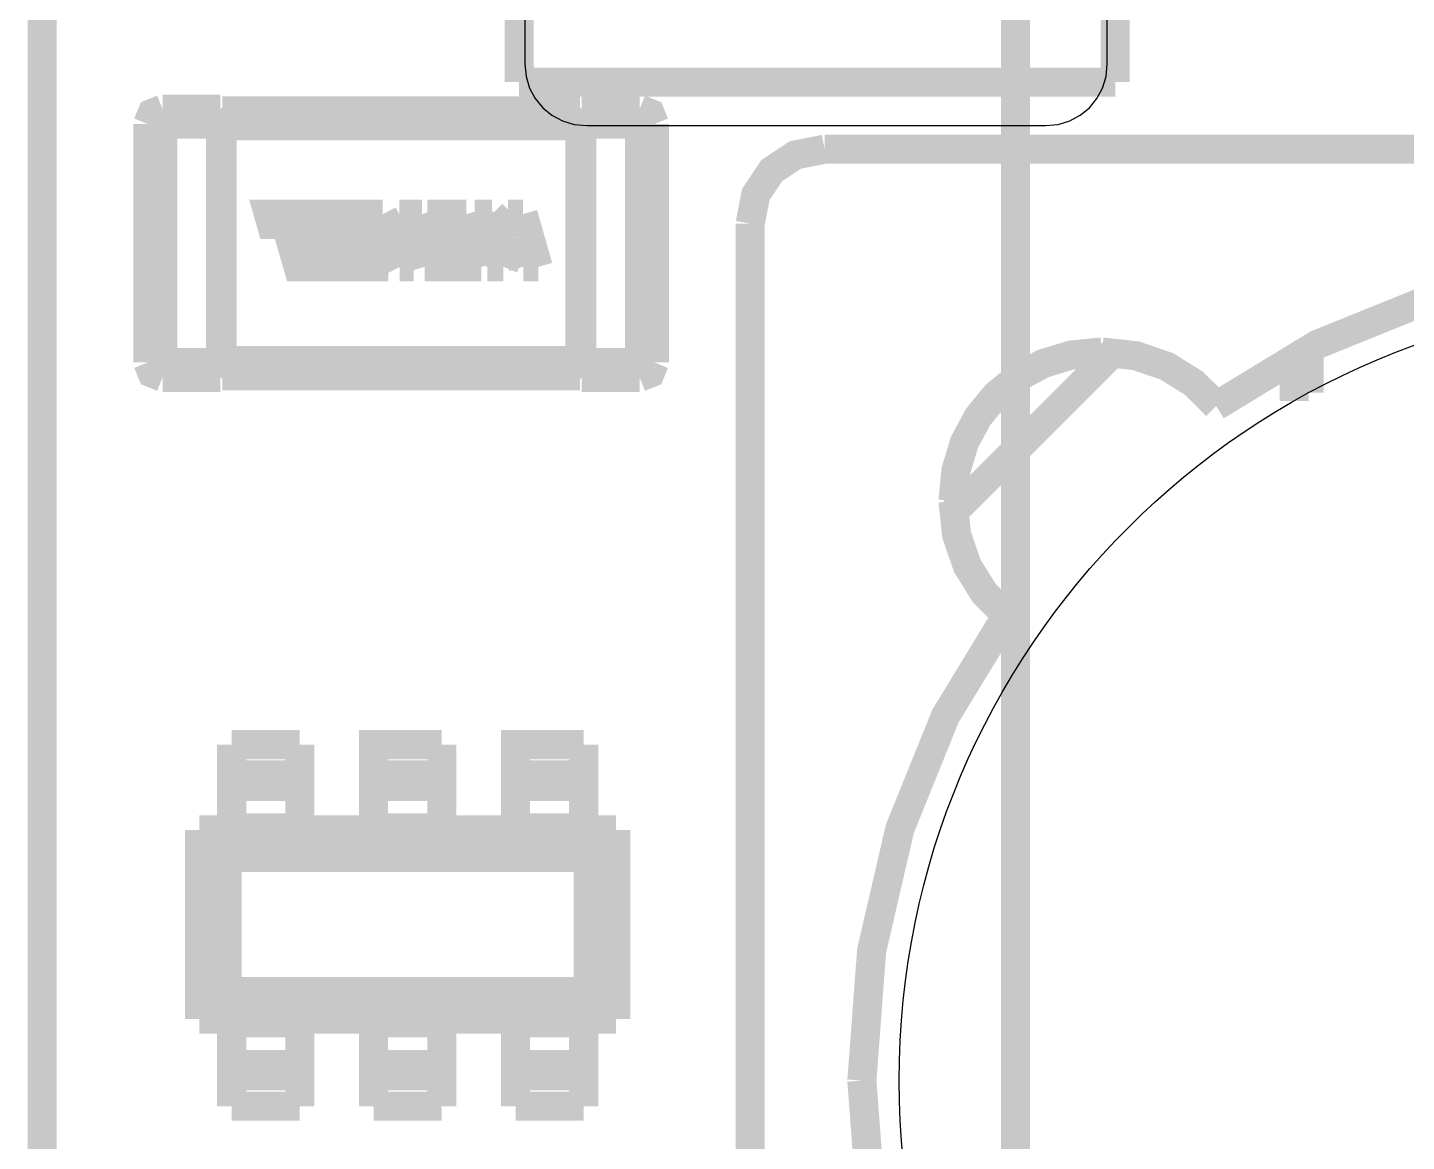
# Model space of a CAD drawing. Header units: inches. Extents: x -2.35 to 2.38, y -1.46 to 1.48.
# Drawn here: x -1.8309 to -1.4521, y 0.6355 to 0.9416 of the extents above; entities that cross this region are included whole.
import ezdxf

# ---------------------------------------------------------------- set-up
doc = ezdxf.new("R2010")
doc.units = ezdxf.units.IN
doc.layers.get('0').update_dxf_attribs({"linetype": 'CONTINUOUS'})

msp = doc.modelspace()

# ---------------------------------------------------------------- linework, layer by layer
at = {"const_width": 0.008}
for points in [[(-1.55948, 1.412472), (-1.55948, -1.343433)], [(-1.55948, 1.412472), (-1.55948, -1.343433)], [(-1.55948, 1.412472), (-1.55948, -1.343433)], [(-1.69585, 0.926575), (-1.69585, 1.172244)], [(-1.532071, 0.926575), (-1.532071, 1.172244), (-1.69585, 1.172244)], [(-1.69585, 0.926575), (-1.69585, 1.172244)], [(-1.532071, 0.926575), (-1.532071, 1.172244), (-1.69585, 1.172244)], [(-1.69585, 0.926575), (-1.69585, 1.172244)], [(-1.532071, 0.926575), (-1.532071, 1.172244), (-1.69585, 1.172244)], [(-1.826874, -0.289488), (-1.826874, 1.143583)], [(-1.826874, -0.289488), (-1.826874, 1.143583)], [(-1.826874, -0.289488), (-1.826874, 1.143583)], [(-1.532071, 0.926575), (-1.69585, 0.926575)], [(-1.532071, 0.926575), (-1.69585, 0.926575)], [(-1.532071, 0.926575), (-1.69585, 0.926575)], [(-1.793771, 0.91917), (-1.796682, 0.917986), (-1.797865, 0.915075)], [(-1.793771, 0.91917), (-1.796682, 0.917986), (-1.797865, 0.915075)], [(-1.793771, 0.91917), (-1.796682, 0.917986), (-1.797865, 0.915075)], [(-1.793771, 0.91917), (-1.777884, 0.91917)], [(-1.793771, 0.915075), (-1.793771, 0.91917)], [(-1.793771, 0.91917), (-1.777884, 0.91917)], [(-1.793771, 0.915075), (-1.793771, 0.91917)], [(-1.793771, 0.91917), (-1.777884, 0.91917)], [(-1.793771, 0.915075), (-1.793771, 0.91917)], [(-1.777884, 0.91917), (-1.777393, 0.918694)], [(-1.777884, 0.915075), (-1.777884, 0.91917)], [(-1.777884, 0.91917), (-1.777393, 0.918694)], [(-1.777884, 0.915075), (-1.777884, 0.91917)], [(-1.777884, 0.91917), (-1.777393, 0.918694)], [(-1.777884, 0.915075), (-1.777884, 0.91917)], [(-1.777392, 0.918982), (-1.777396, 0.916917)], [(-1.777392, 0.918982), (-1.777396, 0.916917)], [(-1.777392, 0.918982), (-1.777396, 0.916917)], [(-1.777392, 0.914853), (-1.777396, 0.916917)], [(-1.777392, 0.914853), (-1.777396, 0.916917)], [(-1.777392, 0.914853), (-1.777396, 0.916917)], [(-1.679124, 0.918719), (-1.777394, 0.918719)], [(-1.679124, 0.918719), (-1.777394, 0.918719)], [(-1.679124, 0.918719), (-1.777394, 0.918719)], [(-1.678634, 0.91917), (-1.679125, 0.918694)], [(-1.678634, 0.91917), (-1.679125, 0.918694)], [(-1.678634, 0.91917), (-1.679125, 0.918694)], [(-1.679125, 0.918683), (-1.679116, 0.916917)], [(-1.679125, 0.918683), (-1.679116, 0.916917)], [(-1.679125, 0.918683), (-1.679116, 0.916917)], [(-1.679125, 0.915152), (-1.679116, 0.916917)], [(-1.679125, 0.915152), (-1.679116, 0.916917)], [(-1.679125, 0.915152), (-1.679116, 0.916917)], [(-1.678634, 0.91917), (-1.662747, 0.91917)], [(-1.678634, 0.91917), (-1.678634, 0.915075)], [(-1.678634, 0.91917), (-1.662747, 0.91917)], [(-1.678634, 0.91917), (-1.678634, 0.915075)], [(-1.678634, 0.91917), (-1.662747, 0.91917)], [(-1.678634, 0.91917), (-1.678634, 0.915075)], [(-1.662747, 0.91917), (-1.659836, 0.917986), (-1.658653, 0.915075)], [(-1.662747, 0.91917), (-1.662747, 0.915075)], [(-1.662747, 0.91917), (-1.659836, 0.917986), (-1.658653, 0.915075)], [(-1.662747, 0.91917), (-1.662747, 0.915075)], [(-1.662747, 0.91917), (-1.659836, 0.917986), (-1.658653, 0.915075)], [(-1.662747, 0.91917), (-1.662747, 0.915075)], [(-1.797865, 0.849563), (-1.797865, 0.915075)], [(-1.797865, 0.915075), (-1.793771, 0.915075)], [(-1.797865, 0.849563), (-1.797865, 0.915075)], [(-1.797865, 0.915075), (-1.793771, 0.915075)], [(-1.797865, 0.849563), (-1.797865, 0.915075)], [(-1.797865, 0.915075), (-1.793771, 0.915075)], [(-1.777884, 0.915075), (-1.793771, 0.915075), (-1.793771, 0.849563)], [(-1.777884, 0.915075), (-1.793771, 0.915075), (-1.793771, 0.849563)], [(-1.777884, 0.915075), (-1.793771, 0.915075), (-1.793771, 0.849563)], [(-1.777393, 0.915075), (-1.777884, 0.915075)], [(-1.777884, 0.849563), (-1.777884, 0.915075)], [(-1.777393, 0.915075), (-1.777884, 0.915075)], [(-1.777884, 0.849563), (-1.777884, 0.915075)], [(-1.777393, 0.915075), (-1.777884, 0.915075)], [(-1.777884, 0.849563), (-1.777884, 0.915075)], [(-1.777393, 0.915075), (-1.777394, 0.914625)], [(-1.777393, 0.915075), (-1.777394, 0.914625)], [(-1.777393, 0.915075), (-1.777394, 0.914625)], [(-1.777394, 0.914625), (-1.777394, 0.914584)], [(-1.777394, 0.914625), (-1.777394, 0.914584)], [(-1.777394, 0.914625), (-1.777394, 0.914584)], [(-1.777394, 0.850055), (-1.777394, 0.914584)], [(-1.679124, 0.914584), (-1.777394, 0.914584)], [(-1.777394, 0.850055), (-1.777394, 0.914584)], [(-1.679124, 0.914584), (-1.777394, 0.914584)], [(-1.777394, 0.850055), (-1.777394, 0.914584)], [(-1.679124, 0.914584), (-1.777394, 0.914584)], [(-1.679124, 0.914625), (-1.679125, 0.915075)], [(-1.678634, 0.915075), (-1.679125, 0.915075)], [(-1.679124, 0.914625), (-1.679125, 0.915075)], [(-1.678634, 0.915075), (-1.679125, 0.915075)], [(-1.679124, 0.914625), (-1.679125, 0.915075)], [(-1.678634, 0.915075), (-1.679125, 0.915075)], [(-1.679124, 0.914584), (-1.679124, 0.914625)], [(-1.679124, 0.914584), (-1.679124, 0.914625)], [(-1.679124, 0.914584), (-1.679124, 0.914625)], [(-1.679124, 0.914584), (-1.679124, 0.850055)], [(-1.679124, 0.914584), (-1.679124, 0.850055)], [(-1.679124, 0.914584), (-1.679124, 0.850055)], [(-1.678634, 0.915075), (-1.678634, 0.849563)], [(-1.662747, 0.915075), (-1.678634, 0.915075)], [(-1.678634, 0.849563), (-1.662747, 0.849563), (-1.662747, 0.915075)], [(-1.678634, 0.915075), (-1.678634, 0.849563)], [(-1.662747, 0.915075), (-1.678634, 0.915075)], [(-1.678634, 0.849563), (-1.662747, 0.849563), (-1.662747, 0.915075)], [(-1.678634, 0.915075), (-1.678634, 0.849563)], [(-1.662747, 0.915075), (-1.678634, 0.915075)], [(-1.678634, 0.849563), (-1.662747, 0.849563), (-1.662747, 0.915075)], [(-1.662747, 0.915075), (-1.658653, 0.915075)], [(-1.662747, 0.915075), (-1.658653, 0.915075)], [(-1.662747, 0.915075), (-1.658653, 0.915075)], [(-1.658653, 0.915075), (-1.658653, 0.849563)], [(-1.658653, 0.915075), (-1.658653, 0.849563)], [(-1.658653, 0.915075), (-1.658653, 0.849563)], [(-1.611913, 0.90815), (-1.61997, 0.90657), (-1.626468, 0.902232), (-1.630806, 0.895734), (-1.632386, 0.887677)], [(-1.611913, 0.90815), (-1.61997, 0.90657), (-1.626468, 0.902232), (-1.630806, 0.895734), (-1.632386, 0.887677)], [(-1.611913, 0.90815), (-1.61997, 0.90657), (-1.626468, 0.902232), (-1.630806, 0.895734), (-1.632386, 0.887677)], [(-1.141047, 0.90815), (-1.611913, 0.90815)], [(-1.141047, 0.90815), (-1.611913, 0.90815)], [(-1.141047, 0.90815), (-1.611913, 0.90815)], [(-1.750181, 0.884862), (-1.749414, 0.882179), (-1.743185, 0.882179), (-1.742156, 0.878571), (-1.748989, 0.878571), (-1.748205, 0.875809), (-1.737237, 0.875809), (-1.741409, 0.890325), (-1.764713, 0.890325), (-1.763907, 0.887522), (-1.759936, 0.887522), (-1.756569, 0.875809), (-1.752434, 0.875809), (-1.755802, 0.887522), (-1.751389, 0.887543), (-1.744737, 0.887562), (-1.743951, 0.884862), (-1.750181, 0.884862)], [(-1.750181, 0.884862), (-1.749414, 0.882179), (-1.743185, 0.882179), (-1.742156, 0.878571), (-1.748989, 0.878571), (-1.748205, 0.875809), (-1.737237, 0.875809), (-1.741409, 0.890325), (-1.764713, 0.890325), (-1.763907, 0.887522), (-1.759936, 0.887522), (-1.756569, 0.875809), (-1.752434, 0.875809), (-1.755802, 0.887522), (-1.751389, 0.887543), (-1.744737, 0.887562), (-1.743951, 0.884862), (-1.750181, 0.884862)], [(-1.750181, 0.884862), (-1.749414, 0.882179), (-1.743185, 0.882179), (-1.742156, 0.878571), (-1.748989, 0.878571), (-1.748205, 0.875809), (-1.737237, 0.875809), (-1.741409, 0.890325), (-1.764713, 0.890325), (-1.763907, 0.887522), (-1.759936, 0.887522), (-1.756569, 0.875809), (-1.752434, 0.875809), (-1.755802, 0.887522), (-1.751389, 0.887543), (-1.744737, 0.887562), (-1.743951, 0.884862), (-1.750181, 0.884862)], [(-1.739664, 0.890325), (-1.735491, 0.875809)], [(-1.733294, 0.890325), (-1.739664, 0.890325)], [(-1.739664, 0.890325), (-1.735491, 0.875809)], [(-1.733294, 0.890325), (-1.739664, 0.890325)], [(-1.739664, 0.890325), (-1.735491, 0.875809)], [(-1.733294, 0.890325), (-1.739664, 0.890325)], [(-1.728019, 0.879955), (-1.733294, 0.890325)], [(-1.728019, 0.879955), (-1.733294, 0.890325)], [(-1.728019, 0.879955), (-1.733294, 0.890325)], [(-1.728708, 0.890325), (-1.728019, 0.879955)], [(-1.722526, 0.890325), (-1.728708, 0.890325)], [(-1.728708, 0.890325), (-1.728019, 0.879955)], [(-1.722526, 0.890325), (-1.728708, 0.890325)], [(-1.728708, 0.890325), (-1.728019, 0.879955)], [(-1.722526, 0.890325), (-1.728708, 0.890325)], [(-1.719148, 0.878571), (-1.722526, 0.890325)], [(-1.719148, 0.878571), (-1.722526, 0.890325)], [(-1.719148, 0.878571), (-1.722526, 0.890325)], [(-1.721078, 0.890325), (-1.720294, 0.887562)], [(-1.710354, 0.890325), (-1.721078, 0.890325)], [(-1.721078, 0.890325), (-1.720294, 0.887562)], [(-1.710354, 0.890325), (-1.721078, 0.890325)], [(-1.721078, 0.890325), (-1.720294, 0.887562)], [(-1.710354, 0.890325), (-1.721078, 0.890325)], [(-1.706181, 0.875809), (-1.710354, 0.890325)], [(-1.706181, 0.875809), (-1.710354, 0.890325)], [(-1.706181, 0.875809), (-1.710354, 0.890325)], [(-1.708067, 0.890325), (-1.701294, 0.883691)], [(-1.70329, 0.890325), (-1.708067, 0.890325)], [(-1.708067, 0.890325), (-1.701294, 0.883691)], [(-1.70329, 0.890325), (-1.708067, 0.890325)], [(-1.708067, 0.890325), (-1.701294, 0.883691)], [(-1.70329, 0.890325), (-1.708067, 0.890325)], [(-1.69712, 0.884135), (-1.70329, 0.890325)], [(-1.69712, 0.884135), (-1.70329, 0.890325)], [(-1.69712, 0.884135), (-1.70329, 0.890325)], [(-1.698895, 0.890325), (-1.69712, 0.884135)], [(-1.694761, 0.890325), (-1.698895, 0.890325)], [(-1.698895, 0.890325), (-1.69712, 0.884135)], [(-1.694761, 0.890325), (-1.698895, 0.890325)], [(-1.698895, 0.890325), (-1.69712, 0.884135)], [(-1.694761, 0.890325), (-1.698895, 0.890325)], [(-1.69059, 0.875809), (-1.694761, 0.890325)], [(-1.69059, 0.875809), (-1.694761, 0.890325)], [(-1.69059, 0.875809), (-1.694761, 0.890325)], [(-1.735531, 0.888795), (-1.728676, 0.875809)], [(-1.731802, 0.875809), (-1.735531, 0.888795)], [(-1.735531, 0.888795), (-1.728676, 0.875809)], [(-1.731802, 0.875809), (-1.735531, 0.888795)], [(-1.735531, 0.888795), (-1.728676, 0.875809)], [(-1.731802, 0.875809), (-1.735531, 0.888795)], [(-1.72553, 0.888733), (-1.721819, 0.875809)], [(-1.724806, 0.875809), (-1.72553, 0.888733)], [(-1.72553, 0.888733), (-1.721819, 0.875809)], [(-1.724806, 0.875809), (-1.72553, 0.888733)], [(-1.72553, 0.888733), (-1.721819, 0.875809)], [(-1.724806, 0.875809), (-1.72553, 0.888733)], [(-1.720294, 0.887562), (-1.71368, 0.887562)], [(-1.720294, 0.887562), (-1.71368, 0.887562)], [(-1.720294, 0.887562), (-1.71368, 0.887562)], [(-1.71368, 0.887562), (-1.712894, 0.884862)], [(-1.71368, 0.887562), (-1.712894, 0.884862)], [(-1.71368, 0.887562), (-1.712894, 0.884862)], [(-1.632386, 0.887677), (-1.632386, 0.416811)], [(-1.632386, 0.887677), (-1.632386, 0.416811)], [(-1.632386, 0.887677), (-1.632386, 0.416811)], [(-1.719125, 0.884862), (-1.718358, 0.882179)], [(-1.712894, 0.884862), (-1.719125, 0.884862)], [(-1.719125, 0.884862), (-1.718358, 0.882179)], [(-1.712894, 0.884862), (-1.719125, 0.884862)], [(-1.719125, 0.884862), (-1.718358, 0.882179)], [(-1.712894, 0.884862), (-1.719125, 0.884862)], [(-1.701294, 0.883691), (-1.704561, 0.875809)], [(-1.701294, 0.883691), (-1.704561, 0.875809)], [(-1.701294, 0.883691), (-1.704561, 0.875809)], [(-1.700144, 0.875809), (-1.69698, 0.883691)], [(-1.700144, 0.875809), (-1.69698, 0.883691)], [(-1.700144, 0.875809), (-1.69698, 0.883691)], [(-1.69698, 0.883691), (-1.694721, 0.875809)], [(-1.69698, 0.883691), (-1.694721, 0.875809)], [(-1.69698, 0.883691), (-1.694721, 0.875809)], [(-1.718358, 0.882179), (-1.712128, 0.882179)], [(-1.718358, 0.882179), (-1.712128, 0.882179)], [(-1.718358, 0.882179), (-1.712128, 0.882179)], [(-1.712128, 0.882179), (-1.7111, 0.878571)], [(-1.712128, 0.882179), (-1.7111, 0.878571)], [(-1.712128, 0.882179), (-1.7111, 0.878571)], [(-1.735491, 0.875809), (-1.731802, 0.875809)], [(-1.735491, 0.875809), (-1.731802, 0.875809)], [(-1.735491, 0.875809), (-1.731802, 0.875809)], [(-1.728676, 0.875809), (-1.724806, 0.875809)], [(-1.728676, 0.875809), (-1.724806, 0.875809)], [(-1.728676, 0.875809), (-1.724806, 0.875809)], [(-1.721819, 0.875809), (-1.706181, 0.875809)], [(-1.721819, 0.875809), (-1.706181, 0.875809)], [(-1.721819, 0.875809), (-1.706181, 0.875809)], [(-1.7111, 0.878571), (-1.719148, 0.878571)], [(-1.7111, 0.878571), (-1.719148, 0.878571)], [(-1.7111, 0.878571), (-1.719148, 0.878571)], [(-1.704561, 0.875809), (-1.700144, 0.875809)], [(-1.704561, 0.875809), (-1.700144, 0.875809)], [(-1.704561, 0.875809), (-1.700144, 0.875809)], [(-1.694721, 0.875809), (-1.69059, 0.875809)], [(-1.694721, 0.875809), (-1.69059, 0.875809)], [(-1.694721, 0.875809), (-1.69059, 0.875809)], [(-1.37648, 0.877441), (-1.412135, 0.874771), (-1.445691, 0.867002), (-1.476611, 0.854495), (-1.504357, 0.837612)], [(-1.37648, 0.877441), (-1.412135, 0.874771), (-1.445691, 0.867002), (-1.476611, 0.854495), (-1.504357, 0.837612)], [(-1.37648, 0.877441), (-1.412135, 0.874771), (-1.445691, 0.867002), (-1.476611, 0.854495), (-1.504357, 0.837612)], [(-1.535719, 0.852427), (-1.544091, 0.851613), (-1.551833, 0.849269), (-1.558795, 0.845545), (-1.564828, 0.840591), (-1.569781, 0.834559), (-1.573505, 0.827596), (-1.575849, 0.819854), (-1.576663, 0.811482)], [(-1.535719, 0.852427), (-1.544091, 0.851613), (-1.551833, 0.849269), (-1.558795, 0.845545), (-1.564828, 0.840591), (-1.569781, 0.834559), (-1.573505, 0.827596), (-1.575849, 0.819854), (-1.576663, 0.811482)], [(-1.535719, 0.852427), (-1.544091, 0.851613), (-1.551833, 0.849269), (-1.558795, 0.845545), (-1.564828, 0.840591), (-1.569781, 0.834559), (-1.573505, 0.827596), (-1.575849, 0.819854), (-1.576663, 0.811482)], [(-1.532634, 0.852311), (-1.576547, 0.808398)], [(-1.532634, 0.852311), (-1.576547, 0.808398)], [(-1.532634, 0.852311), (-1.576547, 0.808398)], [(-1.535719, 0.852427), (-1.526418, 0.851413), (-1.517931, 0.848495), (-1.510474, 0.843859), (-1.504261, 0.837691)], [(-1.535719, 0.852427), (-1.526418, 0.851413), (-1.517931, 0.848495), (-1.510474, 0.843859), (-1.504261, 0.837691)], [(-1.535719, 0.852427), (-1.526418, 0.851413), (-1.517931, 0.848495), (-1.510474, 0.843859), (-1.504261, 0.837691)], [(-1.478843, 0.852832), (-1.478843, 0.841268)], [(-1.478843, 0.852832), (-1.478843, 0.841268)], [(-1.478843, 0.852832), (-1.478843, 0.841268)], [(-1.793771, 0.845469), (-1.796682, 0.846652), (-1.797865, 0.849563)], [(-1.793771, 0.849563), (-1.797865, 0.849563)], [(-1.793771, 0.845469), (-1.796682, 0.846652), (-1.797865, 0.849563)], [(-1.793771, 0.849563), (-1.797865, 0.849563)], [(-1.793771, 0.845469), (-1.796682, 0.846652), (-1.797865, 0.849563)], [(-1.793771, 0.849563), (-1.797865, 0.849563)], [(-1.793771, 0.849563), (-1.777884, 0.849563)], [(-1.793771, 0.845469), (-1.793771, 0.849563)], [(-1.793771, 0.849563), (-1.777884, 0.849563)], [(-1.793771, 0.845469), (-1.793771, 0.849563)], [(-1.793771, 0.849563), (-1.777884, 0.849563)], [(-1.793771, 0.845469), (-1.793771, 0.849563)], [(-1.777393, 0.849563), (-1.777884, 0.849563)], [(-1.777884, 0.845469), (-1.777884, 0.849563)], [(-1.777393, 0.849563), (-1.777884, 0.849563)], [(-1.777884, 0.845469), (-1.777884, 0.849563)], [(-1.777393, 0.849563), (-1.777884, 0.849563)], [(-1.777884, 0.845469), (-1.777884, 0.849563)], [(-1.777393, 0.849486), (-1.777402, 0.847721)], [(-1.777393, 0.849486), (-1.777402, 0.847721)], [(-1.777393, 0.849486), (-1.777402, 0.847721)], [(-1.777394, 0.850055), (-1.777394, 0.850014)], [(-1.777394, 0.850055), (-1.679124, 0.850055)], [(-1.777394, 0.850055), (-1.777394, 0.850014)], [(-1.777394, 0.850055), (-1.679124, 0.850055)], [(-1.777394, 0.850055), (-1.777394, 0.850014)], [(-1.777394, 0.850055), (-1.679124, 0.850055)], [(-1.777394, 0.850014), (-1.777393, 0.849563)], [(-1.777394, 0.850014), (-1.777393, 0.849563)], [(-1.777394, 0.850014), (-1.777393, 0.849563)], [(-1.679126, 0.849785), (-1.679122, 0.847721)], [(-1.679126, 0.849785), (-1.679122, 0.847721)], [(-1.679126, 0.849785), (-1.679122, 0.847721)], [(-1.679125, 0.849563), (-1.679124, 0.850014)], [(-1.679125, 0.849563), (-1.679124, 0.850014)], [(-1.679125, 0.849563), (-1.679124, 0.850014)], [(-1.678634, 0.849563), (-1.679125, 0.849563)], [(-1.678634, 0.849563), (-1.679125, 0.849563)], [(-1.678634, 0.849563), (-1.679125, 0.849563)], [(-1.679124, 0.850014), (-1.679124, 0.850055)], [(-1.679124, 0.850014), (-1.679124, 0.850055)], [(-1.679124, 0.850014), (-1.679124, 0.850055)], [(-1.678634, 0.849563), (-1.678634, 0.845469)], [(-1.678634, 0.849563), (-1.678634, 0.845469)], [(-1.678634, 0.849563), (-1.678634, 0.845469)], [(-1.662747, 0.845469), (-1.659836, 0.846652), (-1.658653, 0.849563)], [(-1.662747, 0.849563), (-1.662747, 0.845469)], [(-1.658653, 0.849563), (-1.662747, 0.849563)], [(-1.662747, 0.845469), (-1.659836, 0.846652), (-1.658653, 0.849563)], [(-1.662747, 0.849563), (-1.662747, 0.845469)], [(-1.658653, 0.849563), (-1.662747, 0.849563)], [(-1.662747, 0.845469), (-1.659836, 0.846652), (-1.658653, 0.849563)], [(-1.662747, 0.849563), (-1.662747, 0.845469)], [(-1.658653, 0.849563), (-1.662747, 0.849563)], [(-1.482937, 0.85069), (-1.482937, 0.838993)], [(-1.482937, 0.85069), (-1.482937, 0.838993)], [(-1.482937, 0.85069), (-1.482937, 0.838993)], [(-1.777884, 0.845469), (-1.793771, 0.845469)], [(-1.777884, 0.845469), (-1.793771, 0.845469)], [(-1.777884, 0.845469), (-1.793771, 0.845469)], [(-1.777884, 0.845469), (-1.777393, 0.845944)], [(-1.777884, 0.845469), (-1.777393, 0.845944)], [(-1.777884, 0.845469), (-1.777393, 0.845944)], [(-1.777393, 0.845956), (-1.777402, 0.847721)], [(-1.777393, 0.845956), (-1.777402, 0.847721)], [(-1.777393, 0.845956), (-1.777402, 0.847721)], [(-1.679124, 0.845919), (-1.777394, 0.845919)], [(-1.679124, 0.845919), (-1.777394, 0.845919)], [(-1.679124, 0.845919), (-1.777394, 0.845919)], [(-1.679126, 0.845656), (-1.679122, 0.847721)], [(-1.679126, 0.845656), (-1.679122, 0.847721)], [(-1.679126, 0.845656), (-1.679122, 0.847721)], [(-1.678634, 0.845469), (-1.679125, 0.845944)], [(-1.678634, 0.845469), (-1.679125, 0.845944)], [(-1.678634, 0.845469), (-1.679125, 0.845944)], [(-1.662747, 0.845469), (-1.678634, 0.845469)], [(-1.662747, 0.845469), (-1.678634, 0.845469)], [(-1.662747, 0.845469), (-1.678634, 0.845469)], [(-1.561928, 0.780025), (-1.568096, 0.786237), (-1.572731, 0.793695), (-1.57565, 0.802182), (-1.576663, 0.811482)], [(-1.561928, 0.780025), (-1.568096, 0.786237), (-1.572731, 0.793695), (-1.57565, 0.802182), (-1.576663, 0.811482)], [(-1.561928, 0.780025), (-1.568096, 0.786237), (-1.572731, 0.793695), (-1.57565, 0.802182), (-1.576663, 0.811482)], [(-1.561848, 0.780121), (-1.578731, 0.752375), (-1.591238, 0.721455), (-1.599007, 0.687898), (-1.601677, 0.652244)], [(-1.561848, 0.780121), (-1.578731, 0.752375), (-1.591238, 0.721455), (-1.599007, 0.687898), (-1.601677, 0.652244)], [(-1.561848, 0.780121), (-1.578731, 0.752375), (-1.591238, 0.721455), (-1.599007, 0.687898), (-1.601677, 0.652244)], [(-1.756096, 0.744534), (-1.774817, 0.744534)], [(-1.774817, 0.744534), (-1.774817, 0.736214)], [(-1.756096, 0.744534), (-1.774817, 0.744534)], [(-1.774817, 0.744534), (-1.774817, 0.736214)], [(-1.756096, 0.744534), (-1.774817, 0.744534)], [(-1.774817, 0.744534), (-1.774817, 0.736214)], [(-1.756096, 0.744534), (-1.756096, 0.736214)], [(-1.756096, 0.744534), (-1.756096, 0.736214)], [(-1.756096, 0.744534), (-1.756096, 0.736214)], [(-1.717096, 0.744534), (-1.735817, 0.744534), (-1.735817, 0.736214)], [(-1.717096, 0.744534), (-1.735817, 0.744534), (-1.735817, 0.736214)], [(-1.717096, 0.744534), (-1.735817, 0.744534), (-1.735817, 0.736214)], [(-1.717096, 0.744534), (-1.717096, 0.736214)], [(-1.717096, 0.744534), (-1.717096, 0.736214)], [(-1.717096, 0.744534), (-1.717096, 0.736214)], [(-1.678096, 0.744534), (-1.696817, 0.744534), (-1.696817, 0.736214)], [(-1.678096, 0.744534), (-1.696817, 0.744534), (-1.696817, 0.736214)], [(-1.678096, 0.744534), (-1.696817, 0.744534), (-1.696817, 0.736214)], [(-1.678096, 0.744534), (-1.678096, 0.736214)], [(-1.678096, 0.744534), (-1.678096, 0.736214)], [(-1.678096, 0.744534), (-1.678096, 0.736214)], [(-1.774817, 0.736214), (-1.774817, 0.733094)], [(-1.756096, 0.736214), (-1.774817, 0.736214)], [(-1.774817, 0.736214), (-1.774817, 0.733094)], [(-1.756096, 0.736214), (-1.774817, 0.736214)], [(-1.774817, 0.736214), (-1.774817, 0.733094)], [(-1.756096, 0.736214), (-1.774817, 0.736214)], [(-1.756096, 0.736214), (-1.756096, 0.733094)], [(-1.756096, 0.736214), (-1.756096, 0.733094)], [(-1.756096, 0.736214), (-1.756096, 0.733094)], [(-1.735817, 0.736214), (-1.735817, 0.733094)], [(-1.717096, 0.736214), (-1.735817, 0.736214)], [(-1.735817, 0.736214), (-1.735817, 0.733094)], [(-1.717096, 0.736214), (-1.735817, 0.736214)], [(-1.735817, 0.736214), (-1.735817, 0.733094)], [(-1.717096, 0.736214), (-1.735817, 0.736214)], [(-1.717096, 0.736214), (-1.717096, 0.733094)], [(-1.717096, 0.736214), (-1.717096, 0.733094)], [(-1.717096, 0.736214), (-1.717096, 0.733094)], [(-1.696817, 0.736214), (-1.696817, 0.733094)], [(-1.678096, 0.736214), (-1.696817, 0.736214)], [(-1.696817, 0.736214), (-1.696817, 0.733094)], [(-1.678096, 0.736214), (-1.696817, 0.736214)], [(-1.696817, 0.736214), (-1.696817, 0.733094)], [(-1.678096, 0.736214), (-1.696817, 0.736214)], [(-1.678096, 0.736214), (-1.678096, 0.733094)], [(-1.678096, 0.736214), (-1.678096, 0.733094)], [(-1.678096, 0.736214), (-1.678096, 0.733094)], [(-1.774817, 0.733094), (-1.756096, 0.733094), (-1.756096, 0.721654)], [(-1.774817, 0.733094), (-1.774817, 0.721654)], [(-1.774817, 0.733094), (-1.756096, 0.733094), (-1.756096, 0.721654)], [(-1.774817, 0.733094), (-1.774817, 0.721654)], [(-1.774817, 0.733094), (-1.756096, 0.733094), (-1.756096, 0.721654)], [(-1.774817, 0.733094), (-1.774817, 0.721654)], [(-1.735817, 0.733094), (-1.717096, 0.733094)], [(-1.735817, 0.733094), (-1.735817, 0.721654)], [(-1.735817, 0.733094), (-1.717096, 0.733094)], [(-1.735817, 0.733094), (-1.735817, 0.721654)], [(-1.735817, 0.733094), (-1.717096, 0.733094)], [(-1.735817, 0.733094), (-1.735817, 0.721654)], [(-1.717096, 0.733094), (-1.717096, 0.721654)], [(-1.717096, 0.733094), (-1.717096, 0.721654)], [(-1.717096, 0.733094), (-1.717096, 0.721654)], [(-1.696817, 0.733094), (-1.678096, 0.733094)], [(-1.696817, 0.733094), (-1.696817, 0.721654)], [(-1.696817, 0.733094), (-1.678096, 0.733094)], [(-1.696817, 0.733094), (-1.696817, 0.721654)], [(-1.696817, 0.733094), (-1.678096, 0.733094)], [(-1.696817, 0.733094), (-1.696817, 0.721654)], [(-1.678096, 0.733094), (-1.678096, 0.721654)], [(-1.678096, 0.733094), (-1.678096, 0.721654)], [(-1.678096, 0.733094), (-1.678096, 0.721654)], [(-1.783657, 0.721134), (-1.774817, 0.721134)], [(-1.776086, 0.713563), (-1.783657, 0.721134)], [(-1.783657, 0.669134), (-1.783657, 0.721134)], [(-1.783657, 0.721134), (-1.774817, 0.721134)], [(-1.776086, 0.713563), (-1.783657, 0.721134)], [(-1.783657, 0.669134), (-1.783657, 0.721134)], [(-1.783657, 0.721134), (-1.774817, 0.721134)], [(-1.776086, 0.713563), (-1.783657, 0.721134)], [(-1.783657, 0.669134), (-1.783657, 0.721134)], [(-1.774817, 0.721654), (-1.774817, 0.720756)], [(-1.756096, 0.721654), (-1.774817, 0.721654)], [(-1.774817, 0.721654), (-1.774817, 0.720756)], [(-1.756096, 0.721654), (-1.774817, 0.721654)], [(-1.774817, 0.721654), (-1.774817, 0.720756)], [(-1.756096, 0.721654), (-1.774817, 0.721654)], [(-1.774817, 0.720756), (-1.756096, 0.720756)], [(-1.774817, 0.720756), (-1.756096, 0.720756)], [(-1.774817, 0.720756), (-1.756096, 0.720756)], [(-1.756096, 0.721654), (-1.756096, 0.720756)], [(-1.756096, 0.721654), (-1.756096, 0.720756)], [(-1.756096, 0.721654), (-1.756096, 0.720756)], [(-1.756096, 0.721134), (-1.735817, 0.721134)], [(-1.756096, 0.721134), (-1.735817, 0.721134)], [(-1.756096, 0.721134), (-1.735817, 0.721134)], [(-1.735817, 0.721654), (-1.735817, 0.720756)], [(-1.717096, 0.721654), (-1.735817, 0.721654)], [(-1.735817, 0.721654), (-1.735817, 0.720756)], [(-1.717096, 0.721654), (-1.735817, 0.721654)], [(-1.735817, 0.721654), (-1.735817, 0.720756)], [(-1.717096, 0.721654), (-1.735817, 0.721654)], [(-1.735817, 0.720756), (-1.717096, 0.720756)], [(-1.735817, 0.720756), (-1.717096, 0.720756)], [(-1.735817, 0.720756), (-1.717096, 0.720756)], [(-1.717096, 0.721654), (-1.717096, 0.720756)], [(-1.717096, 0.721654), (-1.717096, 0.720756)], [(-1.717096, 0.721654), (-1.717096, 0.720756)], [(-1.717096, 0.721134), (-1.696817, 0.721134)], [(-1.717096, 0.721134), (-1.696817, 0.721134)], [(-1.717096, 0.721134), (-1.696817, 0.721134)], [(-1.696817, 0.721654), (-1.696817, 0.720756)], [(-1.678096, 0.721654), (-1.696817, 0.721654)], [(-1.696817, 0.721654), (-1.696817, 0.720756)], [(-1.678096, 0.721654), (-1.696817, 0.721654)], [(-1.696817, 0.721654), (-1.696817, 0.720756)], [(-1.678096, 0.721654), (-1.696817, 0.721654)], [(-1.696817, 0.720756), (-1.678096, 0.720756)], [(-1.696817, 0.720756), (-1.678096, 0.720756)], [(-1.696817, 0.720756), (-1.678096, 0.720756)], [(-1.678096, 0.721654), (-1.678096, 0.720756)], [(-1.678096, 0.721654), (-1.678096, 0.720756)], [(-1.678096, 0.721654), (-1.678096, 0.720756)], [(-1.678096, 0.721134), (-1.669257, 0.721134)], [(-1.678096, 0.721134), (-1.669257, 0.721134)], [(-1.678096, 0.721134), (-1.669257, 0.721134)], [(-1.669257, 0.721134), (-1.676827, 0.713563)], [(-1.669257, 0.721134), (-1.676827, 0.713563)], [(-1.669257, 0.721134), (-1.676827, 0.713563)], [(-1.669257, 0.721134), (-1.669257, 0.669134)], [(-1.669257, 0.721134), (-1.669257, 0.669134)], [(-1.669257, 0.721134), (-1.669257, 0.669134)], [(-1.776086, 0.713563), (-1.776086, 0.676705), (-1.676827, 0.676705), (-1.676827, 0.713563)], [(-1.776086, 0.713563), (-1.676827, 0.713563)], [(-1.776086, 0.713563), (-1.776086, 0.676705), (-1.676827, 0.676705), (-1.676827, 0.713563)], [(-1.776086, 0.713563), (-1.676827, 0.713563)], [(-1.776086, 0.713563), (-1.776086, 0.676705), (-1.676827, 0.676705), (-1.676827, 0.713563)], [(-1.776086, 0.713563), (-1.676827, 0.713563)], [(-1.783657, 0.669134), (-1.776086, 0.676705)], [(-1.783657, 0.669134), (-1.776086, 0.676705)], [(-1.783657, 0.669134), (-1.776086, 0.676705)], [(-1.676827, 0.676705), (-1.669257, 0.669134)], [(-1.676827, 0.676705), (-1.669257, 0.669134)], [(-1.676827, 0.676705), (-1.669257, 0.669134)], [(-1.774817, 0.669134), (-1.783657, 0.669134)], [(-1.774817, 0.669134), (-1.783657, 0.669134)], [(-1.774817, 0.669134), (-1.783657, 0.669134)], [(-1.756096, 0.669513), (-1.774817, 0.669513)], [(-1.774817, 0.668094), (-1.774817, 0.669513)], [(-1.756096, 0.669513), (-1.774817, 0.669513)], [(-1.774817, 0.668094), (-1.774817, 0.669513)], [(-1.756096, 0.669513), (-1.774817, 0.669513)], [(-1.774817, 0.668094), (-1.774817, 0.669513)], [(-1.756096, 0.656654), (-1.774817, 0.656654), (-1.774817, 0.668094)], [(-1.774817, 0.668094), (-1.756096, 0.668094)], [(-1.756096, 0.656654), (-1.774817, 0.656654), (-1.774817, 0.668094)], [(-1.774817, 0.668094), (-1.756096, 0.668094)], [(-1.756096, 0.656654), (-1.774817, 0.656654), (-1.774817, 0.668094)], [(-1.774817, 0.668094), (-1.756096, 0.668094)], [(-1.756096, 0.668094), (-1.756096, 0.669513)], [(-1.756096, 0.668094), (-1.756096, 0.669513)], [(-1.756096, 0.668094), (-1.756096, 0.669513)], [(-1.735817, 0.669134), (-1.756096, 0.669134)], [(-1.735817, 0.669134), (-1.756096, 0.669134)], [(-1.735817, 0.669134), (-1.756096, 0.669134)], [(-1.756096, 0.656654), (-1.756096, 0.668094)], [(-1.756096, 0.656654), (-1.756096, 0.668094)], [(-1.756096, 0.656654), (-1.756096, 0.668094)], [(-1.717096, 0.669513), (-1.735817, 0.669513)], [(-1.735817, 0.668094), (-1.735817, 0.669513)], [(-1.717096, 0.669513), (-1.735817, 0.669513)], [(-1.735817, 0.668094), (-1.735817, 0.669513)], [(-1.717096, 0.669513), (-1.735817, 0.669513)], [(-1.735817, 0.668094), (-1.735817, 0.669513)], [(-1.717096, 0.656654), (-1.735817, 0.656654), (-1.735817, 0.668094)], [(-1.735817, 0.668094), (-1.717096, 0.668094)], [(-1.717096, 0.656654), (-1.735817, 0.656654), (-1.735817, 0.668094)], [(-1.735817, 0.668094), (-1.717096, 0.668094)], [(-1.717096, 0.656654), (-1.735817, 0.656654), (-1.735817, 0.668094)], [(-1.735817, 0.668094), (-1.717096, 0.668094)], [(-1.717096, 0.668094), (-1.717096, 0.669513)], [(-1.717096, 0.668094), (-1.717096, 0.669513)], [(-1.717096, 0.668094), (-1.717096, 0.669513)], [(-1.696817, 0.669134), (-1.717096, 0.669134)], [(-1.696817, 0.669134), (-1.717096, 0.669134)], [(-1.696817, 0.669134), (-1.717096, 0.669134)], [(-1.717096, 0.656654), (-1.717096, 0.668094)], [(-1.717096, 0.656654), (-1.717096, 0.668094)], [(-1.717096, 0.656654), (-1.717096, 0.668094)], [(-1.678096, 0.669513), (-1.696817, 0.669513)], [(-1.696817, 0.668094), (-1.696817, 0.669513)], [(-1.678096, 0.669513), (-1.696817, 0.669513)], [(-1.696817, 0.668094), (-1.696817, 0.669513)], [(-1.678096, 0.669513), (-1.696817, 0.669513)], [(-1.696817, 0.668094), (-1.696817, 0.669513)], [(-1.678096, 0.656654), (-1.696817, 0.656654), (-1.696817, 0.668094)], [(-1.696817, 0.668094), (-1.678096, 0.668094)], [(-1.678096, 0.656654), (-1.696817, 0.656654), (-1.696817, 0.668094)], [(-1.696817, 0.668094), (-1.678096, 0.668094)], [(-1.678096, 0.656654), (-1.696817, 0.656654), (-1.696817, 0.668094)], [(-1.696817, 0.668094), (-1.678096, 0.668094)], [(-1.678096, 0.668094), (-1.678096, 0.669513)], [(-1.678096, 0.668094), (-1.678096, 0.669513)], [(-1.678096, 0.668094), (-1.678096, 0.669513)], [(-1.669257, 0.669134), (-1.678096, 0.669134)], [(-1.669257, 0.669134), (-1.678096, 0.669134)], [(-1.669257, 0.669134), (-1.678096, 0.669134)], [(-1.678096, 0.656654), (-1.678096, 0.668094)], [(-1.678096, 0.656654), (-1.678096, 0.668094)], [(-1.678096, 0.656654), (-1.678096, 0.668094)], [(-1.774817, 0.653534), (-1.774817, 0.656654)], [(-1.774817, 0.653534), (-1.774817, 0.656654)], [(-1.774817, 0.653534), (-1.774817, 0.656654)], [(-1.756096, 0.653534), (-1.756096, 0.656654)], [(-1.756096, 0.653534), (-1.756096, 0.656654)], [(-1.756096, 0.653534), (-1.756096, 0.656654)], [(-1.735817, 0.653534), (-1.735817, 0.656654)], [(-1.735817, 0.653534), (-1.735817, 0.656654)], [(-1.735817, 0.653534), (-1.735817, 0.656654)], [(-1.717096, 0.653534), (-1.717096, 0.656654)], [(-1.717096, 0.653534), (-1.717096, 0.656654)], [(-1.717096, 0.653534), (-1.717096, 0.656654)], [(-1.696817, 0.653534), (-1.696817, 0.656654)], [(-1.696817, 0.653534), (-1.696817, 0.656654)], [(-1.696817, 0.653534), (-1.696817, 0.656654)], [(-1.678096, 0.653534), (-1.678096, 0.656654)], [(-1.678096, 0.653534), (-1.678096, 0.656654)], [(-1.678096, 0.653534), (-1.678096, 0.656654)], [(-1.774817, 0.645214), (-1.774817, 0.653534)], [(-1.774817, 0.653534), (-1.756096, 0.653534)], [(-1.774817, 0.645214), (-1.774817, 0.653534)], [(-1.774817, 0.653534), (-1.756096, 0.653534)], [(-1.774817, 0.645214), (-1.774817, 0.653534)], [(-1.774817, 0.653534), (-1.756096, 0.653534)], [(-1.756096, 0.645214), (-1.756096, 0.653534)], [(-1.756096, 0.645214), (-1.756096, 0.653534)], [(-1.756096, 0.645214), (-1.756096, 0.653534)], [(-1.735817, 0.645214), (-1.735817, 0.653534)], [(-1.735817, 0.653534), (-1.717096, 0.653534)], [(-1.735817, 0.645214), (-1.735817, 0.653534)], [(-1.735817, 0.653534), (-1.717096, 0.653534)], [(-1.735817, 0.645214), (-1.735817, 0.653534)], [(-1.735817, 0.653534), (-1.717096, 0.653534)], [(-1.717096, 0.645214), (-1.717096, 0.653534)], [(-1.717096, 0.645214), (-1.717096, 0.653534)], [(-1.717096, 0.645214), (-1.717096, 0.653534)], [(-1.696817, 0.645214), (-1.696817, 0.653534)], [(-1.696817, 0.653534), (-1.678096, 0.653534)], [(-1.696817, 0.645214), (-1.696817, 0.653534)], [(-1.696817, 0.653534), (-1.678096, 0.653534)], [(-1.696817, 0.645214), (-1.696817, 0.653534)], [(-1.696817, 0.653534), (-1.678096, 0.653534)], [(-1.678096, 0.645214), (-1.678096, 0.653534)], [(-1.678096, 0.645214), (-1.678096, 0.653534)], [(-1.678096, 0.645214), (-1.678096, 0.653534)], [(-1.561848, 0.524367), (-1.578731, 0.552113), (-1.591238, 0.583033), (-1.599007, 0.61659), (-1.601677, 0.652244)], [(-1.561848, 0.524367), (-1.578731, 0.552113), (-1.591238, 0.583033), (-1.599007, 0.61659), (-1.601677, 0.652244)], [(-1.561848, 0.524367), (-1.578731, 0.552113), (-1.591238, 0.583033), (-1.599007, 0.61659), (-1.601677, 0.652244)], [(-1.774817, 0.645214), (-1.756096, 0.645214)], [(-1.774817, 0.645214), (-1.756096, 0.645214)], [(-1.774817, 0.645214), (-1.756096, 0.645214)], [(-1.735817, 0.645214), (-1.717096, 0.645214)], [(-1.735817, 0.645214), (-1.717096, 0.645214)], [(-1.735817, 0.645214), (-1.717096, 0.645214)], [(-1.696817, 0.645214), (-1.678096, 0.645214)], [(-1.696817, 0.645214), (-1.678096, 0.645214)], [(-1.696817, 0.645214), (-1.678096, 0.645214)]]:
    msp.add_lwpolyline(points, dxfattribs=at)
msp.add_lwpolyline([(-1.694276, 1.147646), (-1.694276, 0.931646), (-1.693937, 0.92817), (-1.692964, 0.924956), (-1.691418, 0.922065), (-1.689361, 0.91956), (-1.686857, 0.917503), (-1.683966, 0.915957), (-1.680752, 0.914984), (-1.677276, 0.914646), (-1.551276, 0.914646), (-1.5478, 0.914984), (-1.544585, 0.915957), (-1.541694, 0.917503), (-1.53919, 0.91956), (-1.537133, 0.922065), (-1.535587, 0.924956), (-1.534614, 0.92817), (-1.534276, 0.931646), (-1.534276, 0.931646), (-1.534276, 1.147646)])
msp.add_circle((-1.37648, 0.652244), 0.214961)
msp.add_circle((-1.37648, 0.652244), 0.214961)
msp.add_circle((-1.37648, 0.652244), 0.214961)

doc.saveas('drawing.dxf')
